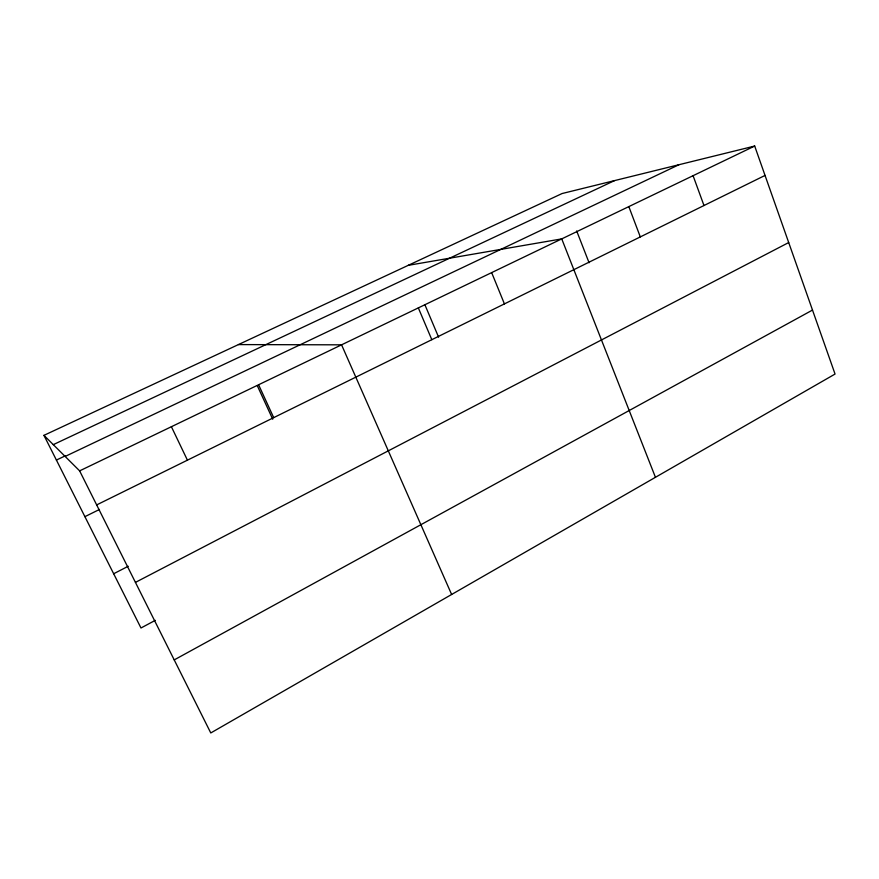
<?xml version="1.0" encoding="UTF-8"?>
<svg xmlns="http://www.w3.org/2000/svg" width="879" height="879" viewBox="0 0 879 879"><rect width="100%" height="100%" fill="white"/><g stroke="black" fill="none" stroke-linecap="round" stroke-linejoin="round"><path stroke-width="1.32" d="M174.218 659.898L812.504 310.067M155.275 620.354L140.981 627.991L43.95 435.347L562.099 193.534L754.687 146.046L835.05 374.047L210.773 732.954L79.637 470.869L43.95 435.347M135.443 582.392L788.705 242.549M113.666 573.745L128.213 566.263M96.668 504.909L765.038 175.426M84.911 516.665L99.459 509.468M79.637 470.869L754.687 146.046M56.399 460.058L65.046 455.959M65.145 456.443L678.962 164.725M53.289 444.642L614.553 180.602M408.241 265.337L561.747 238.89L655.448 477.308M238.407 344.59L341.568 344.832L451.63 594.479M171.394 426.722L187.425 460.167M258.591 384.76L273.699 417.635M257.327 385.749L272.721 419.217M418.338 307.892L431.82 339.69M424.821 304.584L438.599 337.184M491.658 272.611L504.425 303.903M576.679 230.957L589.073 262.744M628.826 206.609L640.308 236.912M693.081 175.69L703.98 205.521"/></g></svg>
